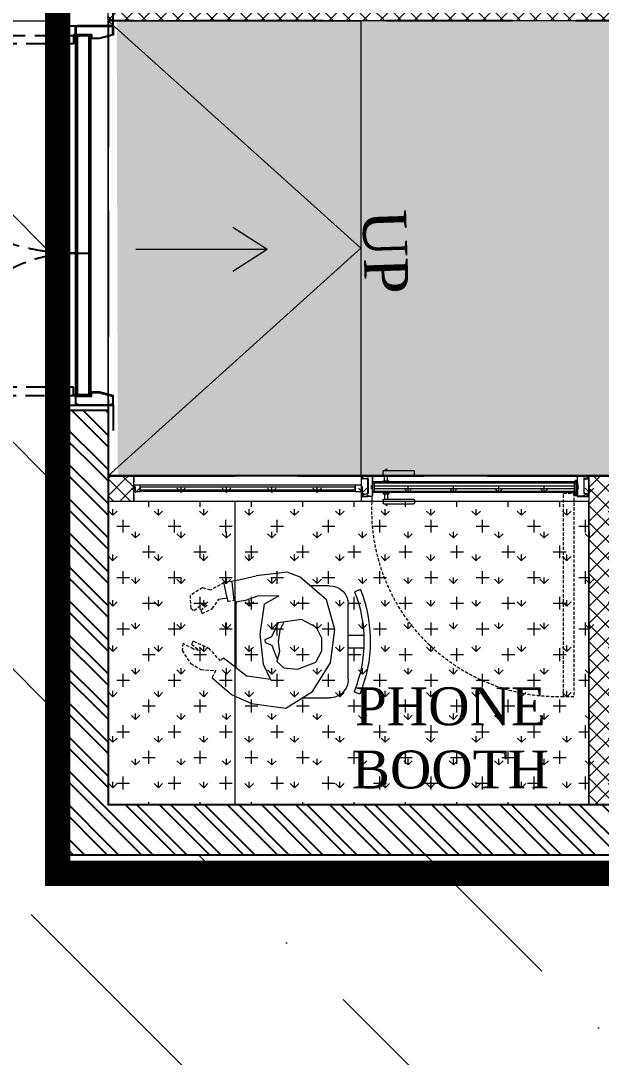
# Model space of a CAD drawing. Header units: millimetres. Extents: x 2335845 to 2509607, y 289014 to 361737.
# Drawn here: x 2344599 to 2346896, y 304702 to 308802 of the extents above; entities that cross this region are included whole.
import ezdxf

# ---------------------------------------------------------------- set-up
doc = ezdxf.new("R2010")
doc.units = ezdxf.units.MM
for name, pattern in [('( Hidden )', [0.375, 0.25, -0.125]), ('CENTER', [50.8, 31.75, -6.35, 6.35, -6.35]), ('DASHED', [0.75, 0.5, -0.25]), ('HIDDEN', [0.375, 0.25, -0.125]), ('HIDDEN2', [0.1875, 0.125, -0.0625])]:
    doc.linetypes.add(name, pattern=pattern)
for name, color, linetype, lineweight in [('1-fur', 8, 'Continuous', 0), ('100MM PRTN-FULL', 27, 'Continuous', 20), ('A-DOOR-FULL', 40, 'Continuous', 18), ('A-FURN-LOOSE', 24, 'Continuous', 18), ('A-FURN-MODULAR-CHAIR', 5, 'Continuous', 5), ('A-FURN-MODULAR-TABLETOP', 250, 'Continuous', 13), ('A-PLAN-THIN', 251, 'Continuous', 15), ('AR_01_PARTITION FULL HT', 2, 'Continuous', 25), ('IN-DOOR', 8, 'Continuous', 0), ('IN-PRTN-FULL', 30, 'Continuous', 20), ('IN-PRTN-HATCH', 8, 'Continuous', 5), ('SWA- GLASS PARTITION', 8, 'Continuous', 5), ('SWA-GLASS', 140, 'Continuous', 9), ('SWA-METAL', 165, 'Continuous', 9), ('TOA-FC-ACOU.PAN', 250, 'Continuous', 5), ('TOA-FL-CPT-1', 8, 'Continuous', 5), ('TOA-FL-CPT-5', 8, 'Continuous', 5), ('TOA-FURN-HUMAN', 252, 'Continuous', 9), ('TOA-RAMP', 8, 'Continuous', 13)]:
    doc.layers.add(name, color=color, linetype=linetype, lineweight=lineweight)
for name, color, linetype in [('A-PLAN-DOOR', 7, 'Continuous'), ('A-PLAN-SLOPE', 250, 'Continuous'), ('A-PLAN-WALL', 6, 'Continuous'), ('A-PLAN-WALL HATCH', 8, 'Continuous'), ('FLOOR MARK', 7, 'Continuous'), ('TEXT', 250, 'Continuous')]:
    doc.layers.add(name, color=color, linetype=linetype)
doc.styles.add('GEORGE', font='georgia.ttf')
doc.styles.get("Standard").update_dxf_attribs({"font": 'arial.ttf'})
doc.dimstyles.new('DIM40', dxfattribs={"dimtxt": 80, "dimasz": 20, "dimexe": 30, "dimexo": 25, "dimgap": 20, "dimtad": 1, "dimdec": 0, "dimzin": 0, "dimdsep": 46, "dimtxsty": 'Standard', "dimblk1": 'DOT', "dimblk2": 'DOT', "dimsah": 1, "dimcen": 0.09, "dimclrd": 1, "dimclre": 1, "dimclrt": 2, "dimadec": 0, "dimazin": 0, "dimtfac": 1, "dimtdec": 0, "dimtofl": 0, "dimtmove": 0, "dimatfit": 0, "dimldrblk": 'DOT', "dimfxl": 1, "dimtolj": 1, "dimtzin": 0, "dimarcsym": 0})

# ---------------------------------------------------------------- blocks, each defined once
blk = doc.blocks.new('A$C3F28102C')
at = {"layer": 'A-PLAN-DOOR'}
h = blk.add_hatch(dxfattribs=at)
h.set_pattern_fill('ANSI31', color=256, style=0)
h.set_pattern_definition([(315, (-1529.3283, 1000.1135), (-0.44194174, -0.44194174), [])])
h.paths.add_polyline_path([(1.3, -14.9), (0, -14.9), (0, 0), (1.3, 0)])
h.paths.add_polyline_path([(1.3, 0.2), (1.3, 0), (0, 0), (0, 1.1, 0.115729)])
h.paths.add_polyline_path([(4.9, -14.9), (3.6, -14.9), (3.6, 0), (4.9, 0)])
h.paths.add_polyline_path([(4.9, 0), (3.6, 0), (3.6, 0.2, 0.115729), (4.9, 1.1)])
at = {"layer": 'A-PLAN-DOOR', "color": 2}
for points in [[(1.3, 0.2), (1.3, -14.9), (0, -14.9), (0, 1.1)], [(3.6, 0.2), (3.6, -14.9), (4.9, -14.9), (4.9, 1.1)]]:
    blk.add_lwpolyline(points, dxfattribs=at)
for radius in [3.42, 2.42]:
    blk.add_circle((2.5, 3.4), radius, dxfattribs=at)
blk = doc.blocks.new('Door 1500 mm')
at = {"layer": 'A-PLAN-DOOR'}
for p, q in [((-749, 144.7), (-749, 149.7)), ((749, 144.7), (749, 149.7)), ((710.4, 59.9), (-710.4, 59.9)), ((-710.4, 59.9), (-710.4, 0)), ((710.4, 53.4), (-710.4, 53.4)), ((-150, 0), (-150, 53.4)), ((710.4, 59.9), (710.4, 0)), ((710.4, 6.5), (-710.4, 6.5)), ((710.4, 0), (-710.4, 0))]:
    blk.add_line(p, q, dxfattribs=at)
for points in [[(-750, -90.3), (-750, -90.3), (-750, 149.7), (-851, 149.7)], [(750, -89.3), (750, 149.7), (851, 149.7)]]:
    blk.add_lwpolyline(points, dxfattribs=at)
for points in [[(-750, 8), (-749, 8), (-749, 141.7), (-750, 141.7)], [(-747.5, 1.5), (-715.6, 1.5), (-715.6, 63.4), (-700.6, 63.4), (-700.6, 94.6), (-715.2, 148.2), (-747.5, 148.2), (-747.5, 139.7), (-749, 139.7), (-749, 141.7), (-749, 149.7), (-714.1, 149.7), (-699.1, 94.8), (-699.1, 61.9), (-714.1, 61.9), (-714.1, 0), (-749, 0), (-749, 10), (-747.5, 10)], [(747.5, 1.5), (715.6, 1.5), (715.6, 63.4), (700.6, 63.4), (700.6, 94.6), (715.2, 148.2), (747.5, 148.2), (747.5, 139.7), (749, 139.7), (749, 141.7), (749, 149.7), (714.1, 149.7), (699.1, 94.8), (699.1, 61.9), (714.1, 61.9), (714.1, 0), (749, 0), (749, 10), (747.5, 10)], [(750, 8), (749, 8), (749, 141.7), (750, 141.7)]]:
    blk.add_lwpolyline(points, close=True, dxfattribs=at)
at = {"layer": 'A-PLAN-DOOR', "linetype": 'HIDDEN', "ltscale": 300}
for points in [[(-711.8, -7), (-678.8, -7), (-678.8, -534.8), (-711.8, -534.8)], [(711.8, -7), (678.8, -7), (678.8, -835.8), (711.8, -835.8)]]:
    blk.add_lwpolyline(points, close=True, dxfattribs=at)
for centre, radius, start, end in [((-678.8, -7), 528.9, 270, 0.757), ((678.8, -7), 828.8, 179.517, 270)]:
    blk.add_arc(centre, radius, start, end, dxfattribs=at)
at = {"layer": 'A-PLAN-DOOR', "extrusion": (0, 0, -1), "yscale": 0.9981851179673188, "zscale": -0.9981851179673188, "rotation": 180}
for p, xscale in [((714.1, 0), 0.9981851179673188), ((-714.1, 0), -0.9981851179673188)]:
    blk.add_blockref('A$C3F28102C', p, dxfattribs=dict(at, xscale=xscale))
blk = doc.blocks.new('_DOT')
at = {"color": 0, "linetype": 'ByBlock'}
blk.add_line((-0.5, 0), (-1, 0), dxfattribs=at)
at = {"color": 0, "linetype": 'ByBlock', "const_width": 0.5}
blk.add_lwpolyline([(-0.25, 0, 1), (0.25, 0, 1)], format="xyb", close=True, dxfattribs=at)
blk = doc.blocks.new('*U649')
at = {"layer": 'IN-PRTN-HATCH'}
h = blk.add_hatch(dxfattribs=at)
h.set_pattern_fill('ANSI37', color=256, scale=15)
h.set_pattern_definition([(45, (5617.74, 0), (-33.67596, 33.67596), []), (135, (5617.74, 0), (-33.67596, -33.67596), [])])
h.paths.add_polyline_path([(-100522.3, -39967.2), (-97422.3, -39967.2), (-97422.3, -39867.2), (-100522.3, -39867.2)])
at = {"layer": 'IN-PRTN-FULL', "elevation": 0}
blk.add_lwpolyline([(-100522.3, -39967.2), (-97422.3, -39967.2), (-97422.3, -39867.2), (-100522.3, -39867.2)], close=True, dxfattribs=at)
blk = doc.blocks.new('*U661')
at = {"layer": 'SWA- GLASS PARTITION', "linetype": 'HIDDEN2', "ltscale": 200, "elevation": 0}
blk.add_lwpolyline([(115250.1, -163313), (116150.6, -163312.9), (116150.6, -163412.9), (115250.1, -163413)], close=True, dxfattribs=at)
at = {"layer": 'SWA-GLASS', "color": 4, "elevation": 0}
blk.add_lwpolyline([(116125.6, -163357.9), (116125.6, -163367.9), (115275.1, -163368), (115275.1, -163358)], close=True, dxfattribs=at)
at = {"layer": 'SWA-METAL', "color": 8, "linetype": 'HIDDEN'}
for p, q in [((115275.1, -163350.5, 0), (116125.6, -163350.4, 0)), ((115275.1, -163375.4, 0), (116125.6, -163375.4, 0))]:
    blk.add_line(p, q, dxfattribs=at)
at = {"layer": 'SWA-METAL', "elevation": 0}
for points in [[(115250.1, -163350.5), (115275.1, -163350.5), (115275.1, -163375.5), (115250.1, -163375.5)], [(116125.6, -163350.4), (116150.6, -163350.4), (116150.6, -163375.4), (116125.6, -163375.4)]]:
    blk.add_lwpolyline(points, close=True, dxfattribs=at)
blk = doc.blocks.new('Human Figure')
at = {"layer": 'A-FURN-MODULAR-CHAIR', "color": 18, "lineweight": 15, "true_color": 0x000000}
for p, q in [((4613.64, 5782.3, 0), (4625.48, 5782.3, 0)), ((4610.68, 5774.98, 0), (4610.68, 5779.34, 0)), ((4628.44, 5779.34, 0), (4628.44, 5776.24, 0))]:
    blk.add_line(p, q, dxfattribs=at)
at = {"layer": 'A-FURN-MODULAR-CHAIR', "lineweight": 15}
for p, q in [((4613.64, 5782.3, 0), (4625.48, 5782.3, 0)), ((4610.68, 5774.98, 0), (4610.68, 5779.34, 0)), ((4628.44, 5779.34, 0), (4628.44, 5776.24, 0))]:
    blk.add_line(p, q, dxfattribs=at)
at = {"layer": 'A-FURN-MODULAR-CHAIR', "color": 18, "lineweight": 15, "true_color": 0x000000, "elevation": 0}
for points in [[(4618.58, 5784.79), (4618.58, 5782.3)], [(4620.56, 5784.79), (4620.56, 5782.3)], [(4611.29, 5784.13), (4611.67, 5783.22)], [(4627.86, 5784.22), (4627.49, 5783.3)]]:
    blk.add_lwpolyline(points, dxfattribs=at)
at = {"layer": 'A-FURN-MODULAR-CHAIR', "lineweight": 15, "elevation": 0}
for points in [[(4618.58, 5784.79), (4618.58, 5782.3)], [(4620.56, 5784.79), (4620.56, 5782.3)], [(4611.29, 5784.13), (4611.67, 5783.22)], [(4627.86, 5784.22), (4627.49, 5783.3)]]:
    blk.add_lwpolyline(points, dxfattribs=at)
at = {"layer": 'A-FURN-MODULAR-CHAIR', "color": 18, "lineweight": 15, "true_color": 0x000000, "elevation": 0}
blk.add_lwpolyline([(4625.89, 5764.57, -0.034638), (4625.48, 5764.54), (4615.48, 5764.54)], format="xyb", dxfattribs=at)
at = {"layer": 'A-FURN-MODULAR-CHAIR', "lineweight": 15, "elevation": 0}
blk.add_lwpolyline([(4625.89, 5764.57, -0.034638), (4625.48, 5764.54), (4615.48, 5764.54)], format="xyb", dxfattribs=at)
at = {"layer": 'A-FURN-MODULAR-CHAIR', "color": 18, "lineweight": 15, "true_color": 0x000000}
for centre, radius, start, end in [((4619.68, 5763.49, 0), 22.29, 68.458, 112.0994), ((4619.68, 5763.49, 0), 21.3, 68.4839, 112.0994), ((4613.64, 5779.34, 0), 2.96, 90.0001, 180.0001), ((4625.48, 5779.34, 0), 2.96, 0.0001, 90.0001)]:
    blk.add_arc(centre, radius, start, end, dxfattribs=at)
at = {"layer": 'A-FURN-MODULAR-CHAIR', "lineweight": 15}
for centre, radius, start, end in [((4619.68, 5763.49, 0), 22.29, 68.458, 112.0994), ((4619.68, 5763.49, 0), 21.3, 68.4839, 112.0994), ((4613.64, 5779.34, 0), 2.96, 90.0001, 180.0001), ((4625.48, 5779.34, 0), 2.96, 0.0001, 90.0001)]:
    blk.add_arc(centre, radius, start, end, dxfattribs=at)
at = {"layer": 'TOA-FURN-HUMAN', "lineweight": 5}
for p, q in [((4611.71, 5776.63, 0), (4616.22, 5779.49)), ((4611.71, 5776.63, 0), (4616.22, 5779.49)), ((4616.22, 5779.49), (4621.49, 5780.21, 0)), ((4616.22, 5779.49), (4621.49, 5780.21, 0)), ((4621.49, 5780.21, 0), (4626.18, 5778.89, 0)), ((4621.49, 5780.21, 0), (4626.18, 5778.89, 0)), ((4626.18, 5778.89, 0), (4629.77, 5774.69, 0)), ((4626.18, 5778.89, 0), (4629.77, 5774.69, 0)), ((4609.08, 5772.43, 0), (4611.71, 5776.63, 0)), ((4609.08, 5772.43, 0), (4611.71, 5776.63, 0)), ((4629.77, 5774.69, 0), (4630.56, 5772.63, 0)), ((4629.77, 5774.69, 0), (4630.56, 5772.63, 0)), ((4609.78, 5766.99, 0), (4609.08, 5772.43, 0)), ((4609.78, 5766.99, 0), (4609.08, 5772.43, 0)), ((4626.86, 5771.32, 0), (4626.81, 5767.94)), ((4626.86, 5771.32, 0), (4626.81, 5767.94)), ((4630.56, 5772.63, 0), (4630.01, 5767.72, 0)), ((4630.56, 5772.63, 0), (4630.01, 5767.72, 0)), ((4616.02, 5768.83), (4613.59, 5769.99, 0)), ((4613.59, 5769.99, 0), (4614.12, 5766.32, 0)), ((4616.02, 5768.83), (4613.59, 5769.99, 0)), ((4613.59, 5769.99, 0), (4614.12, 5766.32, 0)), ((4620.77, 5768.32, 0), (4616.02, 5768.83)), ((4620.77, 5768.32, 0), (4616.02, 5768.83)), ((4625.5, 5769.01, 0), (4620.77, 5768.32, 0)), ((4625.5, 5769.01, 0), (4620.77, 5768.32, 0)), ((4626.81, 5767.94), (4626.19, 5766.32, 0)), ((4626.81, 5767.94), (4626.19, 5766.32, 0)), ((4610.91, 5764.54), (4609.78, 5766.99, 0)), ((4610.91, 5764.54), (4609.78, 5766.99, 0)), ((4615.48, 5764.54), (4614.12, 5766.32, 0)), ((4615.48, 5764.54), (4614.12, 5766.32, 0)), ((4625.89, 5764.54), (4626.19, 5766.32, 0)), ((4625.89, 5764.54), (4626.19, 5766.32, 0)), ((4629.26, 5764.54), (4630.01, 5767.72, 0)), ((4629.26, 5764.54), (4630.01, 5767.72, 0)), ((4613.88, 5760.76, 0), (4611.23, 5763.85, 0)), ((4613.88, 5760.76, 0), (4611.23, 5763.85, 0)), ((4615.48, 5764.54), (4616.97, 5762.59)), ((4615.48, 5764.54), (4616.97, 5762.59)), ((4626.5, 5763.17, 0), (4626.01, 5763.22, 0)), ((4626.5, 5763.17, 0), (4626.01, 5763.22, 0)), ((4626.32, 5761.85, 0), (4626.5, 5763.17, 0)), ((4626.32, 5761.85, 0), (4626.5, 5763.17, 0))]:
    blk.add_line(p, q, dxfattribs=at)
at = {"layer": 'TOA-FURN-HUMAN', "linetype": '( Hidden )', "lineweight": 5, "ltscale": 2}
for p, q in [((4611.23, 5763.85, 0), (4610.91, 5764.54, 0)), ((4611.23, 5763.85, 0), (4610.91, 5764.54, 0)), ((4626.01, 5763.22, 0), (4626.14, 5764.36, 0)), ((4626.01, 5763.22, 0), (4626.14, 5764.36, 0)), ((4629.12, 5763.93, 0), (4628.92, 5762.69, 0)), ((4629.12, 5763.93, 0), (4628.92, 5762.69, 0)), ((4629.26, 5764.54, 0), (4629.12, 5763.93, 0)), ((4629.26, 5764.54, 0), (4629.12, 5763.93, 0)), ((4615.02, 5761.34, 0), (4613.88, 5760.76, 0)), ((4615.02, 5761.34, 0), (4613.88, 5760.76, 0)), ((4615.16, 5758.98, 0), (4615.02, 5761.34, 0)), ((4615.16, 5758.98, 0), (4615.02, 5761.34, 0)), ((4616.97, 5762.59), (4616.53, 5762.09)), ((4616.97, 5762.59), (4616.53, 5762.09)), ((4616.53, 5762.09), (4618.44, 5760.37, 0)), ((4616.53, 5762.09), (4618.44, 5760.37, 0)), ((4624.81, 5760.79, 0), (4626.32, 5761.85, 0)), ((4624.81, 5760.79, 0), (4626.32, 5761.85, 0)), ((4628.92, 5762.69, 0), (4627.75, 5760.5, 0)), ((4628.92, 5762.69, 0), (4627.75, 5760.5, 0)), ((4618.44, 5760.37, 0), (4619.69, 5757.7, 0)), ((4618.44, 5760.37, 0), (4619.69, 5757.7, 0)), ((4624.06, 5759.18, 0), (4624.81, 5760.79, 0)), ((4624.06, 5759.18, 0), (4624.81, 5760.79, 0)), ((4625.32, 5759.95, 0), (4624.51, 5758.96, 0)), ((4625.32, 5759.95, 0), (4624.51, 5758.96, 0)), ((4625.51, 5759.11, 0), (4625.32, 5759.95, 0)), ((4625.51, 5759.11, 0), (4625.32, 5759.95, 0)), ((4627.75, 5760.5, 0), (4628.12, 5759.23, 0)), ((4627.75, 5760.5, 0), (4628.12, 5759.23, 0)), ((4616.12, 5757.36), (4615.16, 5758.98, 0)), ((4616.12, 5757.36), (4615.16, 5758.98, 0)), ((4619.17, 5757.51, 0), (4618.16, 5758.8, 0)), ((4618.16, 5758.8, 0), (4618.39, 5757.81, 0)), ((4619.17, 5757.51, 0), (4618.16, 5758.8, 0)), ((4618.16, 5758.8, 0), (4618.39, 5757.81, 0)), ((4624.51, 5758.96, 0), (4624.06, 5759.18, 0)), ((4624.51, 5758.96, 0), (4624.06, 5759.18, 0)), ((4624.5, 5757.93, 0), (4625.51, 5759.11, 0)), ((4624.5, 5757.93, 0), (4625.51, 5759.11, 0)), ((4628.12, 5759.23, 0), (4626.89, 5757.28, 0)), ((4628.12, 5759.23, 0), (4626.89, 5757.28, 0)), ((4618.19, 5756, 0), (4616.12, 5757.36)), ((4618.19, 5756, 0), (4616.12, 5757.36)), ((4618.39, 5757.81, 0), (4619.31, 5756.18, 0)), ((4618.39, 5757.81, 0), (4619.31, 5756.18, 0)), ((4619.69, 5757.7, 0), (4619.17, 5757.51, 0)), ((4619.69, 5757.7, 0), (4619.17, 5757.51, 0)), ((4624.87, 5757.37, 0), (4624.5, 5757.93, 0)), ((4624.87, 5757.37, 0), (4624.5, 5757.93, 0)), ((4626.89, 5757.28, 0), (4624.87, 5757.37, 0)), ((4626.89, 5757.28, 0), (4624.87, 5757.37, 0)), ((4619.31, 5756.18, 0), (4618.19, 5756, 0)), ((4619.31, 5756.18, 0), (4618.19, 5756, 0))]:
    blk.add_line(p, q, dxfattribs=at)
at = {"layer": 'TOA-FURN-HUMAN', "linetype": '( Hidden )', "lineweight": 5, "ltscale": 3}
for p, q in [((4625.9, 5764.39, 0), (4625.89, 5764.57, 0)), ((4625.9, 5764.39, 0), (4625.89, 5764.57, 0)), ((4626.14, 5764.36, 0), (4625.9, 5764.39, 0)), ((4626.14, 5764.36, 0), (4625.9, 5764.39, 0))]:
    blk.add_line(p, q, dxfattribs=at)
at = {"layer": 'TOA-FURN-HUMAN', "lineweight": 5, "elevation": 0}
for points in [[(4622.54, 5772.08), (4621.4, 5771.49), (4619.55, 5771.23), (4618.01, 5771.43), (4616.44, 5771.03), (4615.47, 5772.11), (4615.23, 5774.3), (4616.32, 5777.18), (4618.11, 5778.11), (4620.14, 5778.11), (4621.85, 5777.26), (4623.09, 5774.92), (4622.55, 5771.19), (4620.35, 5770.17), (4619.86, 5769.12), (4619.43, 5769.17), (4619.04, 5770.23), (4616.9, 5771)], [(4622.54, 5772.08), (4621.4, 5771.49), (4619.55, 5771.23), (4618.01, 5771.43), (4616.44, 5771.03), (4615.47, 5772.11), (4615.23, 5774.3), (4616.32, 5777.18), (4618.11, 5778.11), (4620.14, 5778.11), (4621.85, 5777.26), (4623.09, 5774.92), (4622.55, 5771.19), (4620.35, 5770.17), (4619.86, 5769.12), (4619.43, 5769.17), (4619.04, 5770.23), (4616.9, 5771)], [(4625.5, 5769.01), (4626.86, 5771.32)], [(4625.5, 5769.01), (4626.86, 5771.32)], [(4626.09, 5764.27), (4629.04, 5763.91)], [(4626.09, 5764.27), (4629.04, 5763.91)], [(4626.5, 5763.17), (4629.02, 5762.63)], [(4626.5, 5763.17), (4629.02, 5762.63)]]:
    blk.add_lwpolyline(points, dxfattribs=at)
blk = doc.blocks.new('rub1')
at = {"lineweight": 20}
h = blk.add_hatch(color=8, dxfattribs=at)
h.paths.add_polyline_path([(285.1, 663.6), (284.4, 663.6, 0.06789), (284.3, 663.1), (284, 663.1), (284, 663.6), (283.7, 663.6), (283.7, 662.4), (284, 662.4), (284, 662.9), (284.3, 662.9, 0.066804), (284.4, 662.3), (285.1, 662.3, 0.299446), (285.5, 662.9), (285.5, 663.1, 0.299446)])
h.paths.add_polyline_path([(285.4, 663.1), (285.4, 662.9, -0.365226), (285, 662.5), (284.6, 662.5, -0.12053), (284.6, 663.5), (285, 663.5, -0.209232)], flags=16)
at = {"layer": '1-fur', "color": 8, "lineweight": 20}
for p, q in [((284.4, 663.6), (285.1, 663.6)), ((284.4, 662.3), (285.1, 662.3)), ((284.6, 663.5), (285, 663.5)), ((284.6, 662.5), (285, 662.5)), ((285.4, 663.1), (285.4, 662.9)), ((285.5, 663.1), (285.5, 662.9))]:
    blk.add_line(p, q, dxfattribs=at)
for points in [[(284, 662.9), (284, 662.4), (283.7, 662.4), (283.7, 663.6), (284, 663.6), (284, 663.1)], [(284.3, 663.1), (284, 663.1)], [(284, 662.9), (284.3, 662.9)]]:
    blk.add_lwpolyline(points, dxfattribs=at)
for centre, radius, start, end in [((286.3, 663), 1.99, 160.4255, 175.9608), ((286.3, 663), 1.99, 182.636, 197.9236), ((286.5, 663), 1.99, 165.4708, 192.9616), ((284.8, 662.9), 0.623, 16.2565, 63.5269), ((285, 662.9), 0.413, 282.3178, 2.5719), ((284.9, 663), 0.623, 3.1317, 69.8122), ((284.9, 662.9), 0.623, 290.1878, 356.8683)]:
    blk.add_arc(centre, radius, start, end, dxfattribs=at)
blk = doc.blocks.new('*U695')
at = {"layer": 'IN-DOOR', "color": 8, "ltscale": 2}
for p, q in [((-36, 3.3), (-36, 0)), ((-36, 3.29), (-36, 2.86)), ((-34.92, 3.3), (-35.99, 3.3)), ((-34.91, 3.21), (-34.91, 3.29)), ((-32.56, 3.81), (-32.56, 4.31)), ((-32.45, 4.42), (-27.72, 4.42)), ((-32.45, 3.7), (-27.72, 3.7)), ((-32.34, 2.84), (-32.34, 3.7)), ((-32.13, 4.42), (-32.13, 4.64)), ((-32.13, 4.64), (-31.89, 4.64)), ((-31.89, 4.42), (-31.89, 4.64)), ((-31.87, 2.84), (-31.87, 3.7)), ((-27.61, 3.81), (-27.61, 4.31)), ((-0.79, 3.21), (-0.79, 3.29)), ((-0.78, 3.3), (-0.01, 3.3)), ((0, 3.3), (0, 0)), ((0, 3.29), (0, 2.86)), ((-35.98, 2.84), (-35.92, 2.84)), ((-35.96, 3.17), (-35.96, 3.25)), ((-35.95, 3.26), (-34.97, 3.26)), ((-35.91, 2.83), (-35.91, 2.79)), ((-35.9, 2.78), (-35.83, 2.76)), ((-35.82, 2.77), (-35.86, 2.83)), ((-35.85, 2.84), (-35.11, 2.84)), ((-35.09, 2.88), (-35.81, 2.88)), ((-35.09, 2.82), (-35.11, 2.77)), ((-35.09, 2.76), (-34.98, 2.76)), ((-35.04, 2.83), (-35.04, 2.83)), ((-34.93, 2.81), (-35.02, 2.81)), ((-34.96, 1.81), (-34.97, 1.8)), ((-34.97, 1.8), (-34.96, 1.79)), ((-34.96, 3.25), (-34.96, 3.2)), ((-34.96, 2.74), (-34.96, 1.81)), ((-34.96, 1.79), (-34.96, 0.56)), ((-34.94, 3.18), (-34.94, 3.18)), ((-34.91, 0.51), (-34.91, 2.79)), ((-32.56, 2.62), (-32.56, 2.84)), ((-32.56, 2.84), (-31.66, 2.84)), ((-32.56, 2.62), (-31.66, 2.62)), ((-31.66, 2.62), (-31.66, 2.84)), ((-0.79, 0.51), (-0.79, 2.79)), ((-0.77, 2.81), (-0.68, 2.81)), ((-0.76, 3.18), (-0.76, 3.18)), ((-0.75, 3.25), (-0.75, 3.2)), ((-0.74, 2.74), (-0.74, 1.81)), ((-0.74, 1.81), (-0.73, 1.8)), ((-0.73, 1.8), (-0.74, 1.79)), ((-0.74, 1.79), (-0.74, 0.56)), ((-0.05, 3.26), (-0.73, 3.26)), ((-0.61, 2.76), (-0.72, 2.76)), ((-0.67, 2.83), (-0.67, 2.83)), ((-0.62, 2.82), (-0.59, 2.77)), ((-0.61, 2.88), (-0.19, 2.88)), ((-0.15, 2.84), (-0.6, 2.84)), ((-0.18, 2.77), (-0.14, 2.83)), ((-0.1, 2.78), (-0.17, 2.76)), ((-0.09, 2.83), (-0.09, 2.79)), ((-0.02, 2.84), (-0.08, 2.84)), ((-0.04, 3.17), (-0.04, 3.25)), ((-36, 0.44), (-36, 0.01)), ((-35.99, 0), (-34.92, 0)), ((-35.92, 0.46), (-35.98, 0.46)), ((-35.96, 0.05), (-35.96, 0.13)), ((-34.97, 0.04), (-35.95, 0.04)), ((-35.91, 0.5), (-35.91, 0.47)), ((-35.83, 0.54), (-35.9, 0.51)), ((-35.86, 0.47), (-35.82, 0.53)), ((-35.11, 0.46), (-35.85, 0.46)), ((-35.81, 0.42), (-35.09, 0.42)), ((-35.11, 0.52), (-35.09, 0.48)), ((-34.98, 0.54), (-35.09, 0.54)), ((-35.04, 0.47), (-35.04, 0.47)), ((-35.03, 0.2), (-35.03, 0.14)), ((-35.02, 0.49), (-34.93, 0.49)), ((-35.01, 0.22), (-35.01, 0.22)), ((-35.01, 0.12), (-34.93, 0.12)), ((-34.98, 0.18), (-34.99, 0.2)), ((-34.93, 0.16), (-34.96, 0.16)), ((-34.96, 0.1), (-34.96, 0.05)), ((-34.94, 0.12), (-34.94, 0.12)), ((-34.88, 0.19), (-34.92, 0.17)), ((-34.91, 0.1), (-34.91, 0.02)), ((-34.91, 0.01), (-34.91, 0.09)), ((-34.89, 0), (-34.2, 0)), ((-34.87, 0.08), (-34.85, 0.18)), ((-34.83, 0.06), (-34.85, 0.06)), ((-34.81, 0.05), (-34.82, 0.07)), ((-34.79, 0.07), (-34.8, 0.05)), ((-34.3, 0.06), (-34.77, 0.06)), ((-34.2, 0.81), (-34.2, 0)), ((-32.56, 0.98), (-32.56, 0.77)), ((-32.56, 0.98), (-31.66, 0.98)), ((-32.56, 0.77), (-31.66, 0.77)), ((-32.34, 0.77), (-32.34, -0.1)), ((-31.87, 0.77), (-31.87, -0.1)), ((-31.66, 0.98), (-31.66, 0.77)), ((-1.8, 0), (-1.8, 0.1)), ((-0.81, 0), (-1.8, 0)), ((-1.76, 0.06), (-1.65, 0.06)), ((-1.63, 0.07), (-1.62, 0.05)), ((-1.61, 0.05), (-0.88, 0.07)), ((-0.87, 0.06), (-0.86, 0.06)), ((-0.84, 0.08), (-0.85, 0.18)), ((-0.82, 0.19), (-0.79, 0.17)), ((-0.79, 0.1), (-0.79, 0.02)), ((-0.79, 0.01), (-0.79, 0.09)), ((-0.78, 0.16), (-0.74, 0.16)), ((-0.01, 0), (-0.78, 0)), ((-0.68, 0.49), (-0.77, 0.49)), ((-0.69, 0.12), (-0.77, 0.12)), ((-0.76, 0.12), (-0.76, 0.12)), ((-0.75, 0.1), (-0.75, 0.05)), ((-0.73, 0.04), (-0.05, 0.04)), ((-0.72, 0.54), (-0.62, 0.54)), ((-0.72, 0.18), (-0.71, 0.2)), ((-0.69, 0.22), (-0.69, 0.22)), ((-0.68, 0.2), (-0.68, 0.14)), ((-0.67, 0.47), (-0.67, 0.47)), ((-0.6, 0.52), (-0.62, 0.48)), ((-0.19, 0.42), (-0.61, 0.42)), ((-0.6, 0.46), (-0.15, 0.46)), ((-0.14, 0.47), (-0.18, 0.53)), ((-0.17, 0.54), (-0.1, 0.51)), ((-0.09, 0.5), (-0.09, 0.47)), ((-0.08, 0.46), (-0.02, 0.46)), ((-0.04, 0.05), (-0.04, 0.13)), ((0, 0.44), (0, 0.01)), ((-32.56, -0.21), (-32.56, -0.71)), ((-32.45, -0.1), (-27.72, -0.1)), ((-32.45, -0.82), (-27.72, -0.82)), ((-32.13, -0.82), (-32.13, -1.03)), ((-32.13, -1.03), (-31.89, -1.03)), ((-31.89, -0.82), (-31.89, -1.03)), ((-27.61, -0.21), (-27.61, -0.71))]:
    blk.add_line(p, q, dxfattribs=at)
at = {"layer": 'IN-DOOR', "color": 8, "ltscale": 3}
for p, q in [((-34.21, 3.3), (-34.89, 3.3)), ((-1.85, 2), (-1.85, 3.3)), ((-1.85, 3.3), (-0.81, 3.3)), ((-35.03, 3.16), (-35.03, 3.09)), ((-34.93, 3.18), (-35.01, 3.18)), ((-35.01, 3.08), (-35.01, 3.08)), ((-35, 3.09), (-34.98, 3.12)), ((-34.96, 3.13), (-34.93, 3.13)), ((-34.92, 3.13), (-34.9, 3.11)), ((-34.91, 3.28), (-34.91, 3.2)), ((-34.87, 3.12), (-34.87, 3.22)), ((-34.85, 3.24), (-34.83, 3.24)), ((-34.82, 3.23), (-34.81, 3.24)), ((-34.8, 3.24), (-34.79, 3.23)), ((-34.77, 3.24), (-34.3, 3.24)), ((-34.4, 2.03), (-34.4, 1.57)), ((-34.3, 2.07), (-34.36, 2.07)), ((-34.34, 1.83), (-34.34, 1.99)), ((-34.34, 1.61), (-34.34, 1.77)), ((-34.31, 2), (-34.23, 1.98)), ((-34.26, 2.56), (-34.27, 2.55)), ((-34.27, 2.55), (-34.26, 2.54)), ((-34.26, 3.2), (-34.26, 2.56)), ((-34.26, 2.54), (-34.26, 2.11)), ((-34.21, 2), (-34.21, 3.14)), ((-34.21, 0.91), (-34.21, 2.7)), ((-1.85, 0.91), (-1.85, 2.86)), ((-1.75, 2), (-1.83, 1.98)), ((-1.8, 3.2), (-1.8, 3.17)), ((-1.8, 3.17), (-1.79, 3.16)), ((-1.79, 3.16), (-1.8, 3.15)), ((-1.8, 3.15), (-1.8, 2.11)), ((-1.65, 3.24), (-1.76, 3.24)), ((-1.76, 2.07), (-1.7, 2.07)), ((-1.72, 1.83), (-1.72, 1.99)), ((-1.72, 1.61), (-1.72, 1.77)), ((-1.66, 2.03), (-1.66, 1.57)), ((-1.62, 3.24), (-1.63, 3.23)), ((-0.88, 3.23), (-1.61, 3.24)), ((-0.86, 3.24), (-0.87, 3.24)), ((-0.84, 3.12), (-0.84, 3.22)), ((-0.79, 3.13), (-0.81, 3.11)), ((-0.79, 3.28), (-0.79, 3.2)), ((-0.74, 3.13), (-0.78, 3.13)), ((-0.77, 3.18), (-0.69, 3.18)), ((-0.71, 3.09), (-0.72, 3.12)), ((-0.69, 3.08), (-0.7, 3.08)), ((-0.68, 3.16), (-0.68, 3.09)), ((-34.35, 1.53), (-34.3, 1.53)), ((-34.23, 1.62), (-34.31, 1.6)), ((-34.27, 1.04), (-34.28, 1.03)), ((-34.28, 1.01), (-34.27, 1)), ((-34.26, 1.49), (-34.26, 1.05)), ((-34.26, 0.99), (-34.26, 0.1)), ((-34.21, 0.82), (-34.21, 0.85)), ((-34.17, 0.89), (-34.2, 0.9)), ((-34.2, 0.86), (-34.17, 0.84)), ((-2.16, 0.77), (-2.16, 0.88)), ((-2.14, 0.9), (-2.08, 0.88)), ((-1.8, 0.75), (-2.14, 0.75)), ((-2.11, 0.85), (-2.11, 0.82)), ((-2.08, 0.84), (-2.1, 0.86)), ((-2.1, 0.81), (-1.86, 0.81)), ((-1.89, 0.89), (-1.86, 0.9)), ((-1.86, 0.86), (-1.89, 0.84)), ((-1.85, 0.82), (-1.85, 0.85)), ((-1.83, 1.62), (-1.75, 1.6)), ((-1.8, 1.49), (-1.8, 1.05)), ((-1.8, 0.99), (-1.8, 0.1)), ((-1.79, 1.04), (-1.79, 1.03)), ((-1.79, 1.01), (-1.79, 1)), ((-1.71, 1.53), (-1.76, 1.53))]:
    blk.add_line(p, q, dxfattribs=at)
at = {"layer": 'IN-DOOR', "color": 8, "linetype": 'DASHED'}
blk.add_lwpolyline([(-2.36, 2.73), (-2.36, 34.98), (-4, 34.98), (-4, 2.73)], close=True, dxfattribs=at)
at = {"layer": 'IN-DOOR', "color": 8}
for points in [[(-2.07, 2.62), (-34.21, 2.62), (-34.21, 2.49), (-2.07, 2.49)], [(-2.07, 2.49), (-33.9, 2.49), (-33.9, 1.11), (-2.07, 1.11)], [(-2.07, 0.98), (-34.21, 0.98), (-34.21, 1.11), (-2.07, 1.11)]]:
    blk.add_lwpolyline(points, dxfattribs=at)
for points in [[(-34.21, 2.49), (-33.9, 2.49), (-33.9, 1.11), (-34.21, 1.11)], [(-1.96, 2.49), (-2.28, 2.49), (-2.28, 1.11), (-1.96, 1.11)]]:
    blk.add_lwpolyline(points, close=True, dxfattribs=at)
at = {"layer": 'IN-DOOR', "color": 5}
for points in [[(-33.9, 2.02), (-2.28, 2.02)], [(-33.9, 1.58), (-2.28, 1.58)]]:
    blk.add_lwpolyline(points, dxfattribs=at)
at = {"layer": 'IN-DOOR', "color": 8, "linetype": 'Continuous', "lineweight": 25}
for points in [[(-1.95, 0.99), (-1.86, 0.99, 0.414214), (-1.85, 1), (-1.85, 2.87, 3.112272), (-2.02, 2.63, -0.513651), (-1.96, 2.59), (-1.96, 1, 0.414214)], [(-2.24, 2.77, 0.414214), (-2.22, 2.77), (-2.2, 2.77, 0.307235), (-2.05, 2.75), (-2.03, 2.73, 0.414214), (-2.02, 2.73), (-1.95, 2.81, 0.414214), (-1.96, 2.82), (-1.97, 2.84, 0.307235), (-2.02, 2.98), (-2.02, 3.01, 0.414214), (-2.03, 3.02), (-2.13, 3.04, 0.414214), (-2.14, 3.03), (-2.14, 3.01, 0.307235), (-2.24, 2.89), (-2.26, 2.88, 0.414214), (-2.27, 2.87)]]:
    blk.add_lwpolyline(points, format="xyb", close=True, dxfattribs=at)
at = {"layer": 'IN-DOOR', "color": 8, "linetype": 'DASHED'}
blk.add_arc((-4.8, 5.45), 29.53, 88.4446, 185.2074, dxfattribs=at)
at = {"layer": 'IN-DOOR', "color": 8, "ltscale": 2}
for centre, radius, start, end in [((-35.99, 3.29), 0.0108, 90, 180), ((-34.92, 3.29), 0.0108, 360, 90), ((-32.45, 4.31), 0.108, 90, 180), ((-32.45, 3.81), 0.108, 180, 270), ((-27.72, 4.31), 0.108, 360, 90), ((-27.72, 3.81), 0.108, 270, 360), ((-0.78, 3.29), 0.0108, 90, 180), ((-0.01, 3.29), 0.0108, 360, 90), ((-35.98, 2.86), 0.018, 180, 270), ((-35.95, 3.25), 0.0108, 90, 180), ((-35.93, 3.17), 0.0288, 180, 293.5782), ((-35.84, 2.8), 0.353, 84.9915, 103.4121), ((-35.92, 2.83), 0.0108, 360, 90), ((-35.9, 2.79), 0.0108, 180, 250), ((-35.82, 3.04), 0.0648, 81.2602, 348.7398), ((-35.85, 2.83), 0.0108, 90, 200), ((-35.81, 2.91), 0.0288, 115.8419, 270), ((-35.83, 2.77), 0.0108, 250, 20), ((-35.81, 3.13), 0.0252, 261.2602, 81.2602), ((-35.88, 3.13), 0.204, 286.1738, 325.757), ((-35.74, 3.02), 0.0252, 348.7398, 168.7398), ((-35.11, 2.82), 0.018, 360, 90), ((-35.09, 2.77), 0.018, 180, 270), ((-35.09, 2.83), 0.054, 360, 90), ((-35.02, 2.83), 0.018, 180, 270), ((-34.98, 2.74), 0.018, 360, 90), ((-34.97, 3.25), 0.0108, 360, 90), ((-34.94, 3.2), 0.018, 180, 270), ((-34.94, 3.21), 0.0288, 270, 360), ((-34.93, 2.79), 0.018, 360, 90), ((-0.76, 3.21), 0.0288, 180, 270), ((-0.77, 2.79), 0.018, 90, 180), ((-0.76, 3.2), 0.018, 270, 360), ((-0.73, 3.25), 0.0108, 90, 180), ((-0.72, 2.74), 0.018, 90, 180), ((-0.68, 2.83), 0.018, 270, 360), ((-0.61, 2.83), 0.054, 90, 180), ((-0.6, 2.82), 0.018, 90, 180), ((-0.61, 2.77), 0.018, 270, 360), ((-0.26, 3.02), 0.0252, 11.2602, 191.2602), ((-0.12, 3.13), 0.204, 214.243, 253.8262), ((-0.18, 3.04), 0.0648, 191.2602, 98.7398), ((-0.19, 3.13), 0.0252, 98.7398, 278.7398), ((-0.16, 2.8), 0.353, 76.5878, 95.0085), ((-0.19, 2.91), 0.0288, 270, 64.158), ((-0.17, 2.77), 0.0108, 160, 290), ((-0.15, 2.83), 0.0108, 340, 90), ((-0.1, 2.79), 0.0108, 290, 360), ((-0.08, 2.83), 0.0108, 90, 180), ((-0.07, 3.17), 0.0288, 246.4218, 360), ((-0.05, 3.25), 0.0108, 360, 90), ((-0.02, 2.86), 0.018, 270, 360), ((-35.98, 0.44), 0.018, 90, 180), ((-35.99, 0.01), 0.0108, 180, 270), ((-35.93, 0.13), 0.0288, 66.4218, 180), ((-35.95, 0.05), 0.0108, 180, 270), ((-35.92, 0.47), 0.0108, 270, 360), ((-35.85, 0.41), 0.27, 254.6491, 275.7262), ((-35.9, 0.5), 0.0108, 110, 180), ((-35.84, 0.26), 0.0648, 11.2602, 278.7398), ((-35.85, 0.47), 0.0108, 160, 270), ((-35.81, 0.39), 0.0288, 90, 244.158), ((-35.83, 0.53), 0.0108, 340, 110), ((-35.83, 0.17), 0.0252, 278.7398, 98.7398), ((-35.88, 0.2), 0.173, 28.706, 71.7459), ((-35.75, 0.28), 0.0252, 191.2602, 11.2602), ((-35.09, 0.52), 0.018, 90, 180), ((-35.11, 0.48), 0.018, 270, 360), ((-35.09, 0.47), 0.054, 270, 360), ((-35.02, 0.47), 0.018, 90, 180), ((-35.01, 0.2), 0.018, 90, 180), ((-35.01, 0.14), 0.018, 180, 270), ((-35.01, 0.2), 0.018, 360, 90), ((-34.98, 0.56), 0.018, 270, 360), ((-34.96, 0.18), 0.018, 180, 270), ((-34.97, 0.05), 0.0108, 270, 360), ((-34.94, 0.1), 0.018, 90, 180), ((-34.94, 0.09), 0.0288, 360, 90), ((-34.93, 0.51), 0.018, 270, 360), ((-34.93, 0.18), 0.018, 270, 315), ((-34.93, 0.1), 0.018, 360, 90), ((-34.92, 0.01), 0.0108, 270, 360), ((-34.89, 0.02), 0.018, 180, 270), ((-34.87, 0.18), 0.018, 360, 135), ((-34.85, 0.08), 0.018, 180, 270), ((-34.83, 0.08), 0.018, 270, 315), ((-34.8, 0.04), 0.0108, 45, 135), ((-34.77, 0.08), 0.018, 225, 270), ((-34.3, 0.1), 0.036, 270, 360), ((-1.76, 0.1), 0.036, 180, 270), ((-1.65, 0.08), 0.018, 270, 315), ((-1.62, 0.04), 0.0108, 45, 135), ((-0.87, 0.08), 0.018, 225, 270), ((-0.86, 0.08), 0.018, 270, 360), ((-0.84, 0.18), 0.018, 45, 180), ((-0.81, 0.02), 0.018, 270, 360), ((-0.77, 0.51), 0.018, 180, 270), ((-0.78, 0.18), 0.018, 225, 270), ((-0.76, 0.09), 0.0288, 90, 180), ((-0.77, 0.1), 0.018, 90, 180), ((-0.78, 0.01), 0.0108, 180, 270), ((-0.76, 0.1), 0.018, 360, 90), ((-0.73, 0.05), 0.0108, 180, 270), ((-0.72, 0.56), 0.018, 180, 270), ((-0.74, 0.18), 0.018, 270, 360), ((-0.69, 0.2), 0.018, 90, 180), ((-0.69, 0.2), 0.018, 360, 90), ((-0.69, 0.14), 0.018, 270, 360), ((-0.68, 0.47), 0.018, 360, 90), ((-0.61, 0.47), 0.054, 180, 270), ((-0.62, 0.52), 0.018, 360, 90), ((-0.6, 0.48), 0.018, 180, 270), ((-0.12, 0.2), 0.173, 108.254, 151.294), ((-0.25, 0.28), 0.0252, 168.7398, 348.7398), ((-0.16, 0.26), 0.0648, 261.2602, 168.7398), ((-0.17, 0.17), 0.0252, 81.2602, 261.2602), ((-0.19, 0.39), 0.0288, 295.8419, 90), ((-0.17, 0.53), 0.0108, 70, 200), ((-0.15, 0.41), 0.27, 264.2737, 285.3508), ((-0.15, 0.47), 0.0108, 270, 20), ((-0.1, 0.5), 0.0108, 360, 70), ((-0.08, 0.47), 0.0108, 180, 270), ((-0.07, 0.13), 0.0288, 360, 113.5782), ((-0.05, 0.05), 0.0108, 270, 360), ((-0.02, 0.44), 0.018, 360, 90), ((-0.01, 0.01), 0.0108, 270, 360), ((-32.45, -0.21), 0.108, 90, 180), ((-32.45, -0.71), 0.108, 180, 270), ((-27.72, -0.21), 0.108, 360, 90), ((-27.72, -0.71), 0.108, 270, 360)]:
    blk.add_arc(centre, radius, start, end, dxfattribs=at)
at = {"layer": 'IN-DOOR', "color": 8, "ltscale": 3}
for centre, radius, start, end in [((-34.89, 3.28), 0.018, 90, 180), ((-0.81, 3.28), 0.018, 360, 90), ((-35.01, 3.16), 0.018, 90, 180), ((-35.01, 3.09), 0.018, 180, 270), ((-35.01, 3.09), 0.0126, 277.0353, 26.015), ((-34.96, 3.12), 0.018, 90, 180), ((-34.93, 3.2), 0.018, 270, 360), ((-34.93, 3.12), 0.018, 45, 90), ((-34.88, 3.12), 0.018, 225, 360), ((-34.85, 3.22), 0.018, 90, 180), ((-34.83, 3.22), 0.018, 45, 90), ((-34.8, 3.25), 0.0108, 225, 315), ((-34.77, 3.22), 0.018, 90, 135), ((-34.36, 2.03), 0.036, 90, 180), ((-34.33, 1.8), 0.018, 134.427, 225.573), ((-34.32, 1.99), 0.018, 75.8258, 180), ((-34.35, 1.83), 0.018, 314.427, 360), ((-34.35, 1.77), 0.018, 360, 45.573), ((-34.3, 3.2), 0.036, 360, 90), ((-34.3, 2.11), 0.036, 270, 360), ((-34.23, 2), 0.018, 255.8258, 360), ((-1.83, 2), 0.018, 180, 284.1742), ((-1.76, 3.2), 0.036, 90, 180), ((-1.76, 2.11), 0.036, 180, 270), ((-1.74, 1.99), 0.018, 360, 104.1742), ((-1.71, 1.83), 0.018, 180, 225.573), ((-1.73, 1.8), 0.018, 314.427, 45.573), ((-1.71, 1.77), 0.018, 134.427, 180), ((-1.7, 2.03), 0.036, 360, 90), ((-1.65, 3.22), 0.018, 45, 90), ((-1.62, 3.25), 0.0108, 225, 315), ((-0.87, 3.22), 0.018, 90, 135), ((-0.86, 3.22), 0.018, 360, 90), ((-0.82, 3.12), 0.018, 180, 315), ((-0.77, 3.2), 0.018, 180, 270), ((-0.78, 3.12), 0.018, 90, 135), ((-0.74, 3.12), 0.018, 360, 90), ((-0.7, 3.09), 0.0126, 153.985, 262.9647), ((-0.69, 3.16), 0.018, 360, 90), ((-0.69, 3.09), 0.018, 270, 360), ((-34.35, 1.58), 0.0452, 191.7193, 271.6001), ((-34.32, 1.61), 0.018, 180, 284.1742), ((-34.3, 1.49), 0.036, 360, 90), ((-34.27, 1.02), 0.0108, 135, 225), ((-34.28, 1.05), 0.018, 315, 360), ((-34.28, 0.99), 0.018, 360, 45), ((-34.23, 1.6), 0.018, 360, 104.1742), ((-34.2, 0.91), 0.0108, 180, 270), ((-34.2, 0.85), 0.0108, 90, 180), ((-34.2, 0.82), 0.0108, 180, 270), ((-34.17, 0.86), 0.0216, 270, 90), ((-2.14, 0.88), 0.018, 90, 180), ((-2.14, 0.77), 0.018, 180, 270), ((-2.1, 0.85), 0.0108, 90, 180), ((-2.1, 0.82), 0.0108, 180, 270), ((-2.08, 0.86), 0.0216, 270, 90), ((-1.89, 0.86), 0.0216, 90, 270), ((-1.86, 0.91), 0.0108, 270, 360), ((-1.86, 0.85), 0.0108, 360, 90), ((-1.86, 0.82), 0.0108, 270, 360), ((-1.83, 1.6), 0.018, 75.8258, 180), ((-1.76, 1.49), 0.036, 90, 180), ((-1.78, 1.05), 0.018, 180, 225), ((-1.78, 0.99), 0.018, 135, 180), ((-1.79, 1.02), 0.0108, 315, 45), ((-1.74, 1.61), 0.018, 255.8258, 360), ((-1.71, 1.58), 0.0452, 268.3999, 348.2806)]:
    blk.add_arc(centre, radius, start, end, dxfattribs=at)
at = {"layer": 'IN-DOOR', "color": 8, "lineweight": 20, "extrusion": (0, 0, -1), "xscale": 0.1118615642299428, "yscale": 0.1118615642299428, "zscale": -0.1118615642299429, "rotation": 90.00002373157199}
blk.add_blockref('rub1', (76.13, -30.93), dxfattribs=at)
blk = doc.blocks.new('*U673')
at = {"layer": 'IN-PRTN-HATCH'}
h = blk.add_hatch(dxfattribs=at)
h.set_pattern_fill('ANSI37', color=256, scale=15)
h.set_pattern_definition([(45, (4108.25, 0), (-33.67596, 33.67596), []), (135, (4108.25, 0), (-33.67596, -33.67596), [])])
h.paths.add_polyline_path([(-100377, -39967.2), (-99077.1, -39967.2), (-99077.1, -39867.2), (-100377, -39867.2)])
at = {"layer": 'IN-PRTN-FULL', "elevation": 0}
blk.add_lwpolyline([(-100377, -39967.2), (-99077.1, -39967.2), (-99077.1, -39867.2), (-100377, -39867.2)], close=True, dxfattribs=at)
blk = doc.blocks.new('*U674')
at = {"layer": 'IN-PRTN-HATCH'}
h = blk.add_hatch(dxfattribs=at)
h.set_pattern_fill('ANSI37', color=256, scale=15)
h.set_pattern_definition([(45, (1461.566, -1e-11), (-33.67596, 33.67596), []), (135, (1461.566, -1e-11), (-33.67596, -33.67596), [])])
h.paths.add_polyline_path([(-101100.4, -39967.2), (-101000.4, -39967.2), (-101000.4, -39867.2), (-101100.4, -39867.2)])
at = {"layer": 'IN-PRTN-FULL', "elevation": 0}
blk.add_lwpolyline([(-101100.4, -39967.2), (-101000.4, -39967.2), (-101000.4, -39867.2), (-101100.4, -39867.2)], close=True, dxfattribs=at)
blk = doc.blocks.new('Refuge Area')
at = {"layer": 'A-PLAN-THIN', "true_color": 0xc7c8ca}
h = blk.add_hatch(dxfattribs=at)
h.set_pattern_fill('ANSI36', color=9, scale=200, angle=90, style=0)
h.set_pattern_definition([(135, (-171740.8, -401367.8), (-1234.7852, 336.7596), [1587.5, -317.5, 0, -317.5])])
edge = h.paths.add_edge_path()
edge.add_arc((52450.8, -523196.6), 546078.4, 94.799675, 95.937847)
edge.add_line((-4040.8, 19951.9), (-4040.8, 5032.2))
edge.add_line((-4040.8, 5032.2), (-1240.8, 5032.2))
edge.add_line((-1240.8, 5032.2), (1459.2, 5032.2))
edge.add_line((1459.2, 5032.2), (1459.2, 8332.2))
edge.add_line((1459.2, 8332.2), (6759.2, 8332.2))
edge.add_line((6759.2, 8332.2), (6759.2, 20966.9))
edge = h.paths.add_edge_path()
edge.add_arc((29259.2, -342462.3), 316794.5, 94.072802, 96.033819)
edge.add_line((-4040.8, -27422.8), (-4040.8, -9767.8))
edge.add_line((-4040.8, -9767.8), (-1240.8, -9767.8))
edge.add_line((-1240.8, -9767.8), (1459.2, -9767.8))
edge.add_line((1459.2, -9767.8), (1459.2, -13067.8))
edge.add_line((1459.2, -13067.8), (6759.2, -13067.8))
edge.add_line((6759.2, -13067.8), (6759.2, -26467.8))
at = {"layer": 'A-PLAN-WALL HATCH'}
h = blk.add_hatch(dxfattribs=at)
h.set_pattern_fill('ANSI32', color=256, scale=10, angle=-90, style=0)
h.set_pattern_definition([(315, (-171740.81, -401367.81), (67.35192, 67.35192), []), (315, (-171740.81, -401412.71), (67.35192, 67.35192), [])])
h.paths.add_polyline_path([(6759.2, -12867.8), (6759.2, -13067.8), (1459.2, -13067.8), (1459.2, -11307.8), (1659.2, -11307.8), (1659.2, -12867.8)])
at = {"layer": 'A-PLAN-THIN'}
for p, q in [((1459.2, -9767.8), (1459.2, -11307.8)), ((1659.2, -9767.8), (1659.2, -11307.8))]:
    blk.add_line(p, q, dxfattribs=at)
at = {"layer": 'A-PLAN-THIN', "color": 250}
blk.add_lwpolyline([(6759.2, -26467.8, 0.008557), (-4040.8, -27422.8), (-4040.8, -9767.8), (-1240.8, -9767.8), (1459.2, -9767.8), (1459.2, -13067.8), (6759.2, -13067.8)], format="xyb", close=True, dxfattribs=at)
at = {"layer": 'A-PLAN-WALL'}
blk.add_lwpolyline([(6759.2, -12867.8), (6759.2, -13067.8), (1459.2, -13067.8), (1459.2, -11307.8), (1659.2, -11307.8), (1659.2, -12867.8), (6759.2, -12867.8)], dxfattribs=at)
at = {"layer": 'A-PLAN-DOOR', "xscale": -1, "rotation": 270}
blk.add_blockref('Door 1500 mm', (1529.5, -10537.8), dxfattribs=at)
at = {"layer": 'A-PLAN-SLOPE', "linetype": 'CENTER', "ltscale": 10}
blk.add_leader([(-1474.2, -10184.8, 0), (6759.2, -23867.8, 0)], dimstyle='DIM40', override={"dimasz": 250, "dimclrd": 256}, dxfattribs=at)

msp = doc.modelspace()

# ---------------------------------------------------------------- hatches: boundary and pattern name
at = {"layer": 'TOA-FC-ACOU.PAN', "true_color": 0x939598}
h = msp.add_hatch(dxfattribs=at)
h.set_pattern_fill('CROSS', color=252, scale=16)
h.set_pattern_definition([(0, (84988.01, 19071.04), (101.6, 101.6), [50.8, -152.4]), (90, (85013.41, 19045.64), (-101.6, 101.6), [50.8, -152.4])])
h.paths.add_polyline_path([(2344944.569, 306901.667), (2346844.976, 306901.648), (2346844.976, 305701.696), (2344944.569, 305701.715)])
at = {"layer": 'TOA-FL-CPT-1', "true_color": 0xc7c8ca}
h = msp.add_hatch(dxfattribs=at)
h.set_pattern_fill('AR-PARQ1', color=9, scale=3)
h.set_pattern_definition([(90, (54538.6, -6708.4), (-914.4, 914.4), [914.4, -914.4]), (90, (54691, -6708.4), (-914.4, 914.4), [914.4, -914.4]), (90, (54843.4, -6708.4), (-914.4, 914.4), [914.4, -914.4]), (90, (54995.8, -6708.4), (-914.4, 914.4), [914.4, -914.4]), (90, (55148.2, -6708.4), (-914.4, 914.4), [914.4, -914.4]), (90, (55300.6, -6708.4), (-914.4, 914.4), [914.4, -914.4]), (90, (55453, -6708.4), (-914.4, 914.4), [914.4, -914.4]), (0, (54538.6, -5794), (914.4, -914.4), [914.4, -914.4]), (0, (54538.6, -5641.6), (914.4, -914.4), [914.4, -914.4]), (0, (54538.6, -5489.2), (914.4, -914.4), [914.4, -914.4]), (0, (54538.6, -5336.8), (914.4, -914.4), [914.4, -914.4]), (0, (54538.6, -5184.4), (914.4, -914.4), [914.4, -914.4]), (0, (54538.6, -5032), (914.4, -914.4), [914.4, -914.4]), (0, (54538.6, -4879.6), (914.4, -914.4), [914.4, -914.4])])
h.paths.add_polyline_path([(2344950.518, 323601.624), (2348044.691, 323601.624), (2348044.691, 308801.624), (2344978.375, 308801.624), (2344983.023, 307001.553), (2351045.878, 307001.608), (2351044.683, 304701.624), (2350244.683, 304670.094), (2350244.683, 294701.624), (2352811.835, 294701.622), (2352811.821, 307001.631), (2405044.683, 307005.059), (2405044.683, 327701.624), (2410595.745, 327701.624), (2410609.803, 329501.624), (2408605.34, 329501.624), (2411484.683, 335301.624), (2408440.262, 335301.624), (2406365.488, 331122.307), (2403244.678, 328001.969), (2403244.795, 325600.805), (2384290.648, 325598.809), (2384290.648, 323607.372), (2375885.176, 323603.528), (2375861.465, 325602.978), (2360226.195, 325602.091), (2360226.052, 334601.937), (2375945.229, 334602.179), (2375945.229, 331031.373), (2376972.789, 331510.903), (2389391.537, 331510.903), (2389391.537, 331810.72), (2389491.628, 331810.72), (2389491.53, 331510.903), (2391791.53, 331510.903), (2391791.531, 333010.881), (2389491.53, 333010.881), (2389491.531, 332710.861), (2389391.537, 332710.861), (2389391.54, 333010.905), (2377622.511, 333011.008), (2377622.511, 336459.845), (2386144.742, 336459.853), (2386144.683, 337701.624), (2376094.699, 337701.624), (2376094.724, 335802.062), (2362938.321, 335802.061), (2362938.326, 340629.119), (2359023.456, 340413.419), (2359023.899, 325602.053), (2352244.614, 325602.052), (2352244.655, 339888.472), (2350244.683, 339753.79), (2350259.797, 327701.624), (2351044.683, 327701.624), (2351043.518, 325401.69), (2344945.863, 325401.675)])
h.paths.add_polyline_path([(2365719.683, 323601.624), (2395044.683, 323601.624), (2395044.683, 322741.298), (2398494.622, 322751.666), (2398494.622, 323601.624), (2403544.687, 323601.624), (2403544.687, 308801.634), (2365719.683, 308801.634)], flags=16)
h.paths.add_polyline_path([(2349719.689, 323601.683), (2365719.683, 323601.683), (2365719.683, 308801.624), (2349719.689, 308801.624)], flags=16)
at = {"layer": 'TOA-FL-CPT-5', "true_color": 0xcc702e}
h = msp.add_hatch(dxfattribs=at)
h.set_pattern_fill('GRASS', color=32, scale=5)
h.set_pattern_definition([(90, (90021.14, 24146.98), (-89.8025612, 89.8025612), [23.8125, -155.7926224]), (45, (90021.14, 24146.98), (-89.802561, 89.802561), [23.8125, -103.1875]), (135, (90021.14, 24146.98), (-89.802561, -89.802561), [23.8125, -103.1875])])
h.paths.add_polyline_path([(2351045.878, 307001.608), (2344944.683, 307001.608), (2344944.683, 305701.701), (2351045.878, 305701.701)])

# ---------------------------------------------------------------- linework, layer by layer
at = {"const_width": 5}
msp.add_lwpolyline([(2408344.683, 341505.727, 0.02643364), (2350244.683, 339753.79), (2350261.051, 326701.624), (2344944.683, 326701.624), (2344944.683, 305701.701), (2351044.677, 305701.666), (2351044.683, 304701.624), (2350244.683, 304701.624), (2350244.683, 291915.217, -0.04453992), (2406044.683, 290902.779)], format="xyb", dxfattribs=at)
at = {"const_width": 100, "elevation": 0}
msp.add_lwpolyline([(2350009.018, 339524.647), (2339188.828, 338557.479), (2339144.683, 323601.624), (2342044.683, 323593.294), (2342108.716, 308801.624), (2339208.936, 308951.624), (2339144.124, 290934.823), (2350044.683, 292101.594), (2349971.764, 305428.705), (2344744.683, 305428.705), (2344744.683, 326901.624), (2350044.683, 326908.4)], close=True, dxfattribs=at)
at = {"layer": 'A-FURN-LOOSE', "elevation": 0}
msp.add_lwpolyline([(2345445.883, 306901.602), (2345445.877, 305701.647), (2344945.877, 305701.647), (2344945.883, 306901.602)], close=True, dxfattribs=at)
at = {"layer": 'FLOOR MARK', "color": 8, "linetype": 'DASHED', "ltscale": 1000}
msp.add_lwpolyline([(2344950.518, 323601.624), (2348044.691, 323601.624), (2348044.691, 308801.624), (2344944.683, 308801.624), (2344944.683, 307001.553), (2351045.878, 307001.608), (2351044.683, 304701.624), (2350244.683, 304701.624), (2350244.683, 294701.624), (2352811.835, 294701.622), (2352811.821, 307001.631), (2405044.706, 307001.633)], dxfattribs=at)
at = {"layer": 'FLOOR MARK', "elevation": 0}
msp.add_lwpolyline([(2351045.878, 307001.631), (2344943.995, 307001.629)], dxfattribs=at)
at = {"layer": 'FLOOR MARK', "color": 8, "linetype": 'DASHED', "ltscale": 1000}
msp.add_lwpolyline([(2351045.878, 307001.608), (2344944.683, 307001.608), (2344944.683, 305701.701), (2351045.878, 305701.701)], close=True, dxfattribs=at)
at = {"layer": 'TOA-FC-ACOU.PAN', "color": 251, "true_color": 0x636466, "elevation": 0}
msp.add_lwpolyline([(2344944.569, 306901.667), (2346844.976, 306901.648), (2346844.976, 305701.696), (2344944.569, 305701.715)], close=True, dxfattribs=at)
at = {"layer": 'TOA-FL-CPT-1', "linetype": 'Continuous', "ltscale": 500, "elevation": 0}
msp.add_lwpolyline([(2344944.675, 307001.598), (2351044.677, 307001.563), (2351044.677, 305701.666), (2344944.675, 305701.701)], close=True, dxfattribs=at)
at = {"layer": 'TOA-RAMP', "color": 8, "ltscale": 1000, "elevation": 0}
msp.add_lwpolyline([(2344943.995, 307001.553), (2344943.995, 308801.603), (2345944.051, 308801.603), (2345944.051, 307001.553)], close=True, dxfattribs=at)
for points in [[(2344944.048, 308801.603), (2345944.052, 307901.582), (2344944.056, 307001.555)], [(2345574.176, 307896.899), (2345437.882, 307984.067)], [(2345574.176, 307896.899), (2345054.538, 307896.899)], [(2345574.176, 307896.899), (2345437.882, 307809.731)]]:
    msp.add_lwpolyline(points, dxfattribs=at)

# ---------------------------------------------------------------- block references
msp.add_blockref('Refuge Area', (2343285.489, 318569.434))
at = {"layer": '100MM PRTN-FULL', "rotation": 180}
msp.add_blockref('*U674', (2243945.476, 267034.391, 0), dxfattribs=at)
at = {"layer": 'A-DOOR-FULL', "linetype": 'Continuous', "xscale": -24.99877481327111, "yscale": 24.99877481327111, "zscale": 24.99877481327111, "rotation": 180.0001034657425}
msp.add_blockref('*U695', (2346846.285, 307001.589), dxfattribs=at)
at = {"layer": 'A-FURN-MODULAR-TABLETOP', "color": 161, "linetype": 'ByBlock', "extrusion": (1.94139e-07, 4.78827e-07, 1), "xscale": -25.00000000000001, "yscale": 25.00000000000001, "zscale": 25.00000000000001, "rotation": 270.0001233103803}
msp.add_blockref('Human Figure', (2201337.103, 190855.593, 0.602), dxfattribs=at)
at = {"layer": 'AR_01_PARTITION FULL HT', "xscale": -1, "rotation": 180.0000640539901}
msp.add_blockref('*U649', (2445467.049, 268934.499, 0), dxfattribs=at)
at = {"layer": 'AR_01_PARTITION FULL HT', "rotation": 269.9999359460098}
msp.add_blockref('*U673', (2386813.371, 206624.514, 0), dxfattribs=at)
at = {"layer": 'SWA- GLASS PARTITION', "linetype": 'HIDDEN2', "xscale": -1}
msp.add_blockref('*U661', (2461196.457, 470314.547, 0), dxfattribs=at)

# ---------------------------------------------------------------- texts
at = {"layer": 'TEXT', "color": 7, "insert": (2346629.626, 306165.046), "char_height": 150, "width": 661.81088, "attachment_point": 3, "style": 'GEORGE'}
msp.add_mtext('\\pxqc;PHONE\\PBOOTH', dxfattribs=at)
at = {"layer": 'TOA-RAMP', "color": 8, "ltscale": 1000, "insert": (2345958.561, 307717.81, 0), "char_height": 172.8, "width": 636.21886, "attachment_point": 9, "rotation": 271.86707, "style": 'GEORGE'}
msp.add_mtext('UP', dxfattribs=at)

doc.saveas('drawing.dxf')
